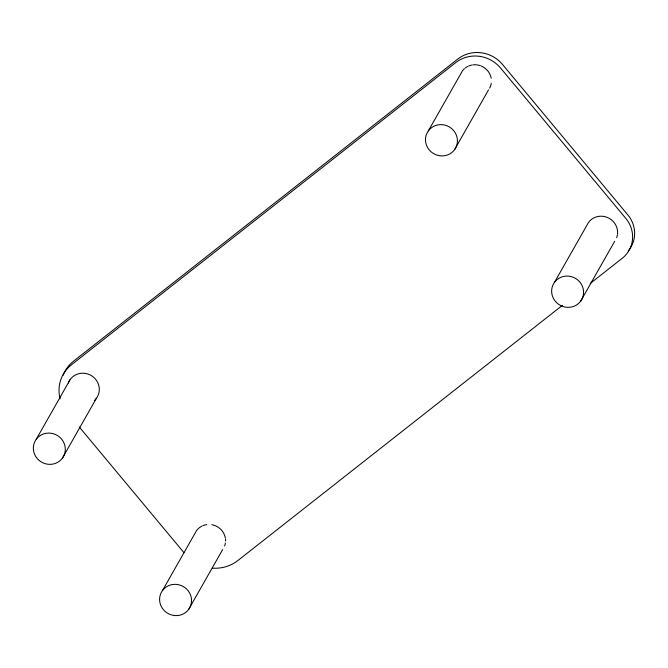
<?xml version="1.0" encoding="UTF-8"?>
<svg xmlns="http://www.w3.org/2000/svg" width="668" height="668" viewBox="0 0 668 668"><rect width="100%" height="100%" fill="white"/><g stroke="black" fill="none" stroke-linecap="round" stroke-linejoin="round"><path stroke-width="1" d="M36.231 439.302L70.24 379.432M62.416 458.148A16.141 15.481 29.6 0 0 50.71 433.198A16.141 15.481 29.6 0 0 34.836 454.833A16.141 15.481 29.6 0 0 62.416 458.148L96.426 398.278M162.483 590.554L196.492 530.684A16.141 15.481 29.6 0 1 201.903 526.125M428.363 130.853L462.373 70.983A16.141 15.481 29.6 0 1 464.419 68.721M188.668 609.4A16.141 15.481 29.6 0 0 176.97 584.45A16.141 15.481 29.6 0 0 161.097 606.085A16.141 15.481 29.6 0 0 188.668 609.4L222.686 549.53M454.549 149.699A16.141 15.481 29.6 0 0 442.851 124.749A16.141 15.481 29.6 0 0 426.977 146.376A16.141 15.481 29.6 0 0 454.549 149.699L488.558 89.829M554.515 282.288L588.525 222.411A16.141 15.481 29.6 0 1 607.087 217.334A16.141 15.481 29.6 0 1 617.541 233.75M580.701 301.134A16.141 15.481 29.6 0 0 569.002 276.185A16.141 15.481 29.6 0 0 553.129 297.811A16.141 15.481 29.6 0 0 580.701 301.134L614.71 241.257M562.448 305.309L237.917 560.502A37.775 36.239 29.6 0 1 212.574 568.159M590.312 283.399L622.275 258.265A29.283 28.089 29.6 0 0 625.841 218.428L500.516 67.986A32.097 30.786 29.6 0 0 455.743 62.6L71.376 364.845A34.945 33.525 29.6 0 0 60.12 398.863M79.133 426.81L183.884 552.561M465.195 68.069A16.141 15.481 29.6 0 1 467.784 66.424M468.711 65.998A16.141 15.481 29.6 0 1 471.675 65.08M472.693 64.905A16.141 15.481 29.6 0 1 480.142 65.614M480.935 65.898A16.141 15.481 29.6 0 1 491.205 78.231M491.264 83.325A16.141 15.481 29.6 0 1 489.644 88.118M68.311 382.981A16.141 15.481 29.6 0 1 92.067 376.067A16.141 15.481 29.6 0 1 94.38 400.533M617.416 234.76A16.141 15.481 29.6 0 1 616.639 237.708M202.83 525.699A16.141 15.481 29.6 0 1 206.813 524.614M211.806 524.697A16.141 15.481 29.6 0 1 225.325 537.94M225.475 538.951A16.141 15.481 29.6 0 1 225.567 541.005M225.383 543.026A16.141 15.481 29.6 0 1 224.607 545.973M628.246 250.909A29.283 28.089 29.6 0 0 627.837 214.904L502.52 64.47A32.097 30.786 29.6 0 0 457.747 59.076L73.38 361.321A34.945 33.525 29.6 0 0 63.101 375.316"/></g></svg>
